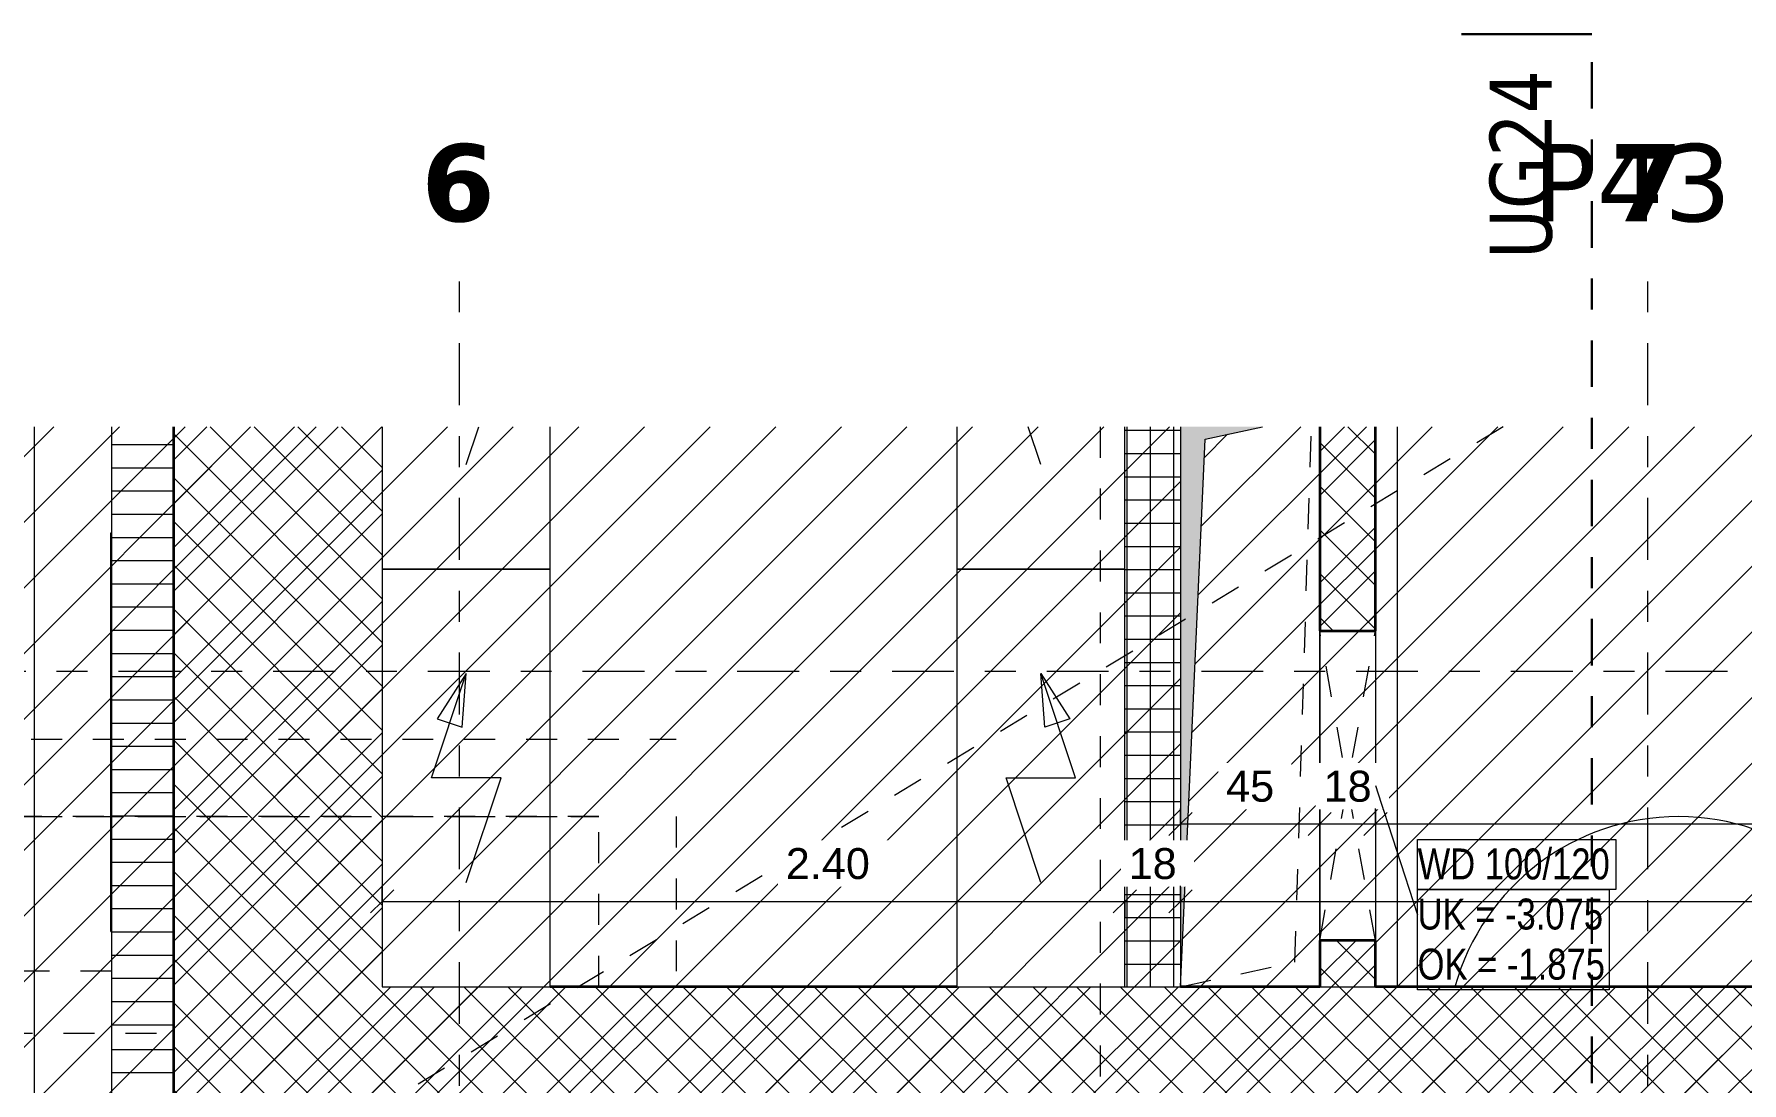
# Model space of a CAD drawing. Header units: metres. Extents: x -35.6 to 33, y -21.5 to 5.9.
# Drawn here: x -13.43 to -7.91, y 2.54 to 5.93 of the extents above; entities that cross this region are included whole.
import ezdxf

# ---------------------------------------------------------------- set-up
doc = ezdxf.new("R2010")
doc.units = ezdxf.units.M
for name, pattern in [('_Rasterlinie_', [0.375, 0.2, -0.05, 0.075, -0.05]), ('_Schnittlinie_', [0.3, 0.15, -0.05, 0.05, -0.05]), ('_Strichpunkt - Fein', [0.2, 0.1, -0.05, 0, -0.05]), ('_Verdeckte Linien_', [0.15, 0.1, -0.05]), ('Strichliert - Fein', [0.15, 0.1, -0.05]), ('Strichpunkt - Fein', [0.2, 0.1, -0.05, 0, -0.05]), ('Strichpunkt - Weit', [0.5, 0.2, -0.15, 0, -0.15])]:
    doc.linetypes.add(name, pattern=pattern)
for name, color, linetype, lineweight in [('A-____-____-DIMS', 7, 'Continuous', 5), ('A-____-____-DIMS-50', 7, 'Continuous', 5), ('A-DETL-____-HDLN', 7, '_Verdeckte Linien_', 9), ('A-DETL-GENF-HDLN', 7, '_Verdeckte Linien_', 9), ('A-DETL-GENF-OTLN', 7, 'Continuous', 9), ('A-FLOR-____-OTLN', 7, 'Continuous', 9), ('A-FLOR-____-OVHD', 7, 'Strichpunkt - Fein', 9), ('A-GENM-____-IDEN', 7, 'Continuous', 5), ('A-GENM-____-OTLN', 7, 'Continuous', 9), ('A-WALL-____-MCUT', 7, 'Continuous', 35), ('A-WALL-____-OTLN', 7, 'Continuous', 9), ('A-WALL-____-PATT', 7, 'Continuous', 35), ('E-ELEC-EQPM-OTLN', 7, 'Continuous', 9), ('E-LITE-EQPM-OTLN', 7, 'Continuous', 9), ('I-WALL-____-OTLN', 7, 'Continuous', 9), ('S-COLS-____-OTLN', 7, 'Continuous', 9), ('S-GRID-____-OTLN', 7, 'Continuous', 5), ('S-STRS-____-MBND', 7, '_Strichpunkt - Fein', 9)]:
    doc.layers.add(name, color=color, linetype=linetype, lineweight=lineweight)
doc.layers.add('G-____-____-SYMB', color=7, linetype='Strichpunkt - Weit', lineweight=5, true_color=0x008080)
doc.layers.add('S-GRID-____-IDEN', color=7, linetype='Continuous', lineweight=9, true_color=0x5555aa)
doc.styles.add('Arial', font='arial.ttf', dxfattribs={"height": 0.1})
doc.styles.add('Arial_5', font='arial.ttf', dxfattribs={"width": 0.8, "height": 0.1})
doc.styles.add('Verdana', font='verdana.ttf', dxfattribs={"width": 0.8, "height": 0.2})
doc.styles.add('Verdana_B', font='verdana.ttf', dxfattribs={"height": 0.25})
doc.dimstyles.new('SUB_Rohbau_fein', dxfattribs={"dimscale": 0.3048, "dimtxt": 0.102026, "dimasz": 0.246063, "dimexe": 0.164042, "dimexo": 0.0625, "dimgap": 0.123031, "dimtad": 1, "dimdec": 1, "dimlfac": 100, "dimrnd": 0.5, "dimdsep": 46, "dimtxsty": 'Arial', "dimblk1": 'OBLIQUE', "dimblk2": 'OBLIQUE', "dimsah": 1, "dimcen": 0.09, "dimazin": 0, "dimtfac": 1, "dimtdec": 4, "dimtix": 1, "dimtmove": 0, "dimatfit": 3, "dimfxl": 0.164042, "dimfxlon": 1, "dimtvp": 1, "dimtfill": 1, "dimtolj": 1, "dimtzin": 0, "dimarcsym": 2})
doc.dimstyles.new('SUB_Rohbau_fein_1', dxfattribs={"dimscale": 0.3048, "dimtxt": 0.102026, "dimasz": 0.246063, "dimexe": 0.164042, "dimexo": 0.0625, "dimgap": 0.123031, "dimtad": 1, "dimrnd": 0.005, "dimzin": 0, "dimdsep": 46, "dimtxsty": 'Arial', "dimblk1": 'OBLIQUE', "dimblk2": 'OBLIQUE', "dimsah": 1, "dimcen": 0.09, "dimazin": 0, "dimtfac": 1, "dimtdec": 4, "dimtix": 1, "dimtmove": 0, "dimatfit": 3, "dimfxl": 0.164042, "dimfxlon": 1, "dimtvp": 1, "dimtfill": 1, "dimtolj": 1, "dimtzin": 0, "dimarcsym": 2})
doc.dimstyles.new('SUB_Rohbau_fein_2', dxfattribs={"dimscale": 0.3048, "dimtxt": 0.102026, "dimasz": 0.246063, "dimexe": 0.164042, "dimexo": 0.0625, "dimgap": 0.123031, "dimtad": 1, "dimrnd": 0.005, "dimzin": 0, "dimdsep": 46, "dimtxsty": 'Arial', "dimblk1": 'OBLIQUE', "dimblk2": 'OBLIQUE', "dimsah": 1, "dimcen": 0.09, "dimazin": 0, "dimtfac": 1, "dimtdec": 4, "dimtix": 1, "dimtmove": 2, "dimatfit": 3, "dimfxl": 0.164042, "dimfxlon": 1, "dimtvp": 1, "dimtfill": 1, "dimtolj": 1, "dimtzin": 0, "dimarcsym": 2})
pattern_1 = [(45, (0, 0), (-0.0707107, 0.0707107), []), (135, (0, 0), (-0.0707107, -0.0707107), [])]

# ---------------------------------------------------------------- blocks, each defined once
blk = doc.blocks.new('AM_Deckenöffnung rechteckig - DD-32206585--01_UG_OK_FFB_AF_ru')
at = {"layer": 'A-GENM-____-OTLN', "linetype": '_Verdeckte Linien_'}
for p, q in [((0.225, -1.35), (0.225, 0.46)), ((-0.225, -1.35), (0.225, -1.35))]:
    blk.add_line(p, q, dxfattribs=at)
blk = doc.blocks.new('Schaltschrank - 1350 x 600 x 2200 mm-21136576--01_UG_OK_FFB_AF_ru')
at = {"layer": 'A-DETL-GENF-OTLN'}
blk.add_line((-0.3375, -0.2714), (-0.215, -0.3122), dxfattribs=at)
at = {"layer": 'E-ELEC-EQPM-OTLN'}
for p, q in [((-0.215, 0), (-0.675, 0)), ((-0.675, 0), (-0.675, -0.5429)), ((-0.675, -0.5429), (-0.215, -0.5429))]:
    blk.add_line(p, q, dxfattribs=at)
blk = doc.blocks.new('Schaltschrank - 1350 x 600 x 2200 mm-V20--01_UG_OK_FFB_AF_ru')
at = {"layer": 'A-DETL-GENF-OTLN'}
for p, q in [((0, -0.1589), (0.3375, -0.2714)), ((0, -0.3839), (0, -0.1589)), ((0.1908, -0.178), (0.1641, -0.2581)), ((0.3375, -0.2714), (0.1908, -0.178)), ((-0.3375, -0.2714), (0, -0.3839)), ((0.1641, -0.2581), (0.3375, -0.2714))]:
    blk.add_line(p, q, dxfattribs=at)
at = {"layer": 'E-ELEC-EQPM-OTLN'}
for p, q in [((0.675, 0), (-0.675, 0)), ((-0.675, 0), (-0.675, -0.5429)), ((0.675, -0.5429), (0.675, 0)), ((-0.675, -0.5429), (0.675, -0.5429))]:
    blk.add_line(p, q, dxfattribs=at)
blk = doc.blocks.new('Schaltschrank - 1350 x 600 x 2200 mm-21136577--01_UG_OK_FFB_AF_ru')
at = {"layer": 'A-DETL-GENF-OTLN'}
blk.add_line((-0.3375, 0.2714), (-0.215, 0.3122), dxfattribs=at)
at = {"layer": 'E-ELEC-EQPM-OTLN'}
for p, q in [((-0.215, 0.5429), (-0.675, 0.5429)), ((-0.675, 0.5429), (-0.675, 0)), ((-0.675, 0), (-0.215, 0))]:
    blk.add_line(p, q, dxfattribs=at)
blk = doc.blocks.new('Schaltschrank - 1350 x 600 x 2200 mm-V21--01_UG_OK_FFB_AF_ru')
at = {"layer": 'A-DETL-GENF-OTLN'}
for p, q in [((-0.3375, 0.2714), (0, 0.3839)), ((0, 0.3839), (0, 0.1589)), ((0, 0.1589), (0.3375, 0.2714)), ((0.1641, 0.2581), (0.3375, 0.2714)), ((0.1908, 0.178), (0.1641, 0.2581)), ((0.3375, 0.2714), (0.1908, 0.178))]:
    blk.add_line(p, q, dxfattribs=at)
at = {"layer": 'E-ELEC-EQPM-OTLN'}
for p, q in [((0.675, 0.5429), (-0.675, 0.5429)), ((-0.675, 0.5429), (-0.675, 0)), ((0.675, 0), (0.675, 0.5429)), ((-0.675, 0), (0.675, 0))]:
    blk.add_line(p, q, dxfattribs=at)
blk = doc.blocks.new('AM_BD_DD_Symbol - DD-32206594--01_UG_OK_FFB_AF_ru')
at = {"layer": 'A-DETL-GENF-OTLN', "linetype": 'Strichpunkt - Fein'}
for p, q in [((0.37, 0.08), (0.4228, 1.81)), ((0.45, 1.81), (0.45, 0)), ((0, 0), (0.37, 0.08)), ((0.45, 0), (0, 0))]:
    blk.add_line(p, q, dxfattribs=at)
blk = doc.blocks.new('AM_BD_DD_Symbol - BD-32206561--01_UG_OK_FFB_AF_ru')
at = {"layer": 'A-DETL-GENF-OTLN', "true_color": 0x808080}
blk.add_hatch(color=8, dxfattribs=at).paths.add_polyline_path([(0, 0), (0.08, 1.77), (0.2648, 1.81), (0, 1.81), (0, 0.0264)])
at = {"layer": 'A-DETL-GENF-OTLN'}
for p, q in [((0, 1.81), (0, 0)), ((0, 0), (0.08, 1.77)), ((0.08, 1.77), (0.2648, 1.81)), ((0.45, 1.81), (0.45, 0)), ((0.45, 0), (0, 0))]:
    blk.add_line(p, q, dxfattribs=at)
at = {"layer": 'A-GENM-____-OTLN'}
for p, q in [((0, 1.81), (0, 0)), ((0.45, 1.81), (0.45, 0)), ((0.45, 0), (0, 0))]:
    blk.add_line(p, q, dxfattribs=at)
blk = doc.blocks.new('Langfeldleuchte Deckeneinbau - 7200lm _ 4000K _ 1250 x 50-36041793--01_UG_OK_FFB_AF_ru')
at = {"layer": 'E-LITE-EQPM-OTLN', "color": 253, "true_color": 0x999999}
for p, q in [((-13.185, 4.3192), (-13.183, 4.3192)), ((-13.185, 4.3192), (-13.183, 4.3192)), ((-13.185, 4.3192), (-13.185, 3.0297)), ((-13.185, 4.2994), (-13.185, 4.3192)), ((-13.183, 4.2994), (-13.185, 4.2994)), ((-13.185, 4.2994), (-13.185, 3.0494)), ((-13.183, 4.2994), (-13.185, 4.2994)), ((-13.185, 3.0494), (-13.185, 4.2994)), ((-13.185, 4.2994), (-13.185, 3.0494)), ((-13.183, 3.0494), (-13.185, 3.0494)), ((-13.185, 3.0297), (-13.185, 3.0494)), ((-13.185, 3.0494), (-13.183, 3.0494)), ((-13.185, 3.0297), (-13.183, 3.0297)), ((-13.183, 3.0297), (-13.185, 3.0297))]:
    blk.add_line(p, q, dxfattribs=at)
blk = doc.blocks.new('Wandöffnung rechteckig - WD-42500366--01_UG_OK_FFB_AF_ru')
at = {"layer": 'A-DETL-GENF-OTLN', "linetype": 'Strichliert - Fein'}
for p, q in [((0.625, -0.09), (-0.375, 0.09)), ((0.625, 0.09), (-0.375, -0.09)), ((-0.375, 0.09), (-0.375, -0.09)), ((-0.375, 0.09), (0.625, 0.09)), ((0.625, 0.09), (0.625, -0.09)), ((0.625, -0.09), (-0.375, -0.09))]:
    blk.add_line(p, q, dxfattribs=at)
blk = doc.blocks.new('DE_Detailverweis - mit_Rahmen-56961569--01_UG_OK_FFB_AF_ru')
at = {"layer": 'A-DETL-GENF-OTLN', "color": 30, "linetype": 'Strichpunkt - Fein', "true_color": 0xff8000}
blk.add_line((0, 2.31), (0, 0), dxfattribs=at)
blk = doc.blocks.new('DE_Linie_mit_Text - Strichliert-43508621--01_UG_OK_FFB_AF_ru')
at = {"layer": 'A-DETL-GENF-HDLN'}
blk.add_line((6.1944, 0), (0, 0), dxfattribs=at)
blk = doc.blocks.new('Schnitt - Name _Anfang-23756349--01_UG_OK_FFB_AF_ru')
at = {"layer": 'G-____-____-SYMB', "color": 1, "linetype": 'Continuous', "lineweight": 30, "true_color": 0xff0000}
blk.add_line((0, 0.00843), (0, 0), dxfattribs=at)
blk = doc.blocks.new('DIMBLOCK120--01_UG_OK_FFB_AF_ru')
at = {"layer": 'A-____-____-DIMS-50'}
for p, q in [((-12.308, 3.1277), (-12.308, 3.1777)), ((-12.308, 3.1277), (-12.2705, 3.1652)), ((-9.908, 3.1277), (-9.908, 3.1777)), ((-9.908, 3.1277), (-9.8705, 3.1652)), ((-12.308, 3.1277), (-12.3455, 3.0902)), ((-12.308, 3.1277), (-9.908, 3.1277)), ((-12.308, 3.1277), (-12.308, 3.0777)), ((-9.908, 3.1277), (-9.9455, 3.0902)), ((-9.908, 3.1277), (-9.908, 3.0777))]:
    blk.add_line(p, q, dxfattribs=at)
at = {"layer": 'A-____-____-DIMS-50', "color": 0, "insert": (-11.0037, 3.2998), "char_height": 0.1, "width": 0.325653, "attachment_point": 1, "line_spacing_factor": 0.941778, "style": 'Arial', "bg_fill": 3, "box_fill_scale": 1.25, "bg_fill_color": 256, "bg_fill_true_color": 13158600, "bg_fill_transparency": 0}
blk.add_mtext('2.40', dxfattribs=at)
blk = doc.blocks.new('_Oblique')
at = {"color": 0, "linetype": 'ByBlock', "lineweight": -2}
blk.add_line((-0.5, -0.5), (0.5, 0.5), dxfattribs=at)
blk = doc.blocks.new('DIMBLOCK121--01_UG_OK_FFB_AF_ru')
at = {"layer": 'A-____-____-DIMS-50'}
for p, q in [((-9.908, 3.1277), (-9.908, 3.1777)), ((-9.908, 3.1277), (-9.8705, 3.1652)), ((-9.728, 3.1277), (-9.728, 3.1777)), ((-9.728, 3.1277), (-9.6905, 3.1652)), ((-9.908, 3.1277), (-9.9455, 3.0902)), ((-9.908, 3.1277), (-9.728, 3.1277)), ((-9.908, 3.1277), (-9.908, 3.0777)), ((-9.728, 3.1277), (-9.7655, 3.0902)), ((-9.728, 3.1277), (-9.728, 3.0777))]:
    blk.add_line(p, q, dxfattribs=at)
at = {"layer": 'A-____-____-DIMS-50', "color": 0, "insert": (-9.8956, 3.2998), "char_height": 0.1, "width": 0.186088, "attachment_point": 1, "line_spacing_factor": 0.941778, "style": 'Arial', "bg_fill": 3, "box_fill_scale": 1.25, "bg_fill_color": 256, "bg_fill_true_color": 13158600, "bg_fill_transparency": 0}
blk.add_mtext('18', dxfattribs=at)
blk = doc.blocks.new('DIMBLOCK122--01_UG_OK_FFB_AF_ru')
at = {"layer": 'A-____-____-DIMS-50'}
for p, q in [((-9.728, 3.1277), (-9.728, 3.1777)), ((-9.728, 3.1277), (-9.6905, 3.1652)), ((-4.128, 3.1277), (-4.128, 3.1777)), ((-4.128, 3.1277), (-4.0905, 3.1652)), ((-9.728, 3.1277), (-9.7655, 3.0902)), ((-9.728, 3.1277), (-4.128, 3.1277)), ((-9.728, 3.1277), (-9.728, 3.0777)), ((-4.128, 3.1277), (-4.1655, 3.0902)), ((-4.128, 3.1277), (-4.128, 3.0777))]:
    blk.add_line(p, q, dxfattribs=at)
at = {"layer": 'A-____-____-DIMS-50', "color": 0, "insert": (-7.0637, 3.2998), "char_height": 0.1, "width": 0.325653, "attachment_point": 1, "line_spacing_factor": 0.941778, "style": 'Arial', "bg_fill": 3, "box_fill_scale": 1.25, "bg_fill_color": 256, "bg_fill_true_color": 13158600, "bg_fill_transparency": 0}
blk.add_mtext('5.60', dxfattribs=at)
blk = doc.blocks.new('DIMBLOCK124--01_UG_OK_FFB_AF_ru')
at = {"layer": 'A-____-____-DIMS-50'}
for p, q in [((-9.728, 3.3777), (-9.728, 3.4277)), ((-9.278, 3.3777), (-9.278, 3.4277)), ((-9.728, 3.3777), (-9.7655, 3.3402)), ((-9.728, 3.3777), (-9.6905, 3.4152)), ((-9.728, 3.3777), (-9.278, 3.3777)), ((-9.728, 3.3777), (-9.728, 3.3277)), ((-9.278, 3.3777), (-9.3155, 3.3402)), ((-9.278, 3.3777), (-9.2405, 3.4152)), ((-9.278, 3.3777), (-9.278, 3.3277))]:
    blk.add_line(p, q, dxfattribs=at)
at = {"layer": 'A-____-____-DIMS-50', "color": 0, "insert": (-9.5806, 3.5498), "char_height": 0.1, "width": 0.186088, "attachment_point": 1, "line_spacing_factor": 0.941778, "style": 'Arial', "bg_fill": 3, "box_fill_scale": 1.25, "bg_fill_color": 256, "bg_fill_true_color": 13158600, "bg_fill_transparency": 0}
blk.add_mtext('45', dxfattribs=at)
blk = doc.blocks.new('DIMBLOCK125--01_UG_OK_FFB_AF_ru')
at = {"layer": 'A-____-____-DIMS-50'}
for p, q in [((-9.278, 3.3777), (-9.278, 3.4277)), ((-9.098, 3.3777), (-9.098, 3.4277)), ((-9.278, 3.3777), (-9.3155, 3.3402)), ((-9.278, 3.3777), (-9.2405, 3.4152)), ((-9.278, 3.3777), (-9.098, 3.3777)), ((-9.278, 3.3777), (-9.278, 3.3277)), ((-9.098, 3.3777), (-9.1355, 3.3402)), ((-9.098, 3.3777), (-9.0605, 3.4152)), ((-9.098, 3.3777), (-9.098, 3.3277))]:
    blk.add_line(p, q, dxfattribs=at)
at = {"layer": 'A-____-____-DIMS-50', "color": 0, "insert": (-9.2656, 3.5498), "char_height": 0.1, "width": 0.186088, "attachment_point": 1, "line_spacing_factor": 0.941778, "style": 'Arial', "bg_fill": 3, "box_fill_scale": 1.25, "bg_fill_color": 256, "bg_fill_true_color": 13158600, "bg_fill_transparency": 0}
blk.add_mtext('18', dxfattribs=at)
blk = doc.blocks.new('DIMBLOCK126--01_UG_OK_FFB_AF_ru')
at = {"layer": 'A-____-____-DIMS-50'}
for p, q in [((-9.098, 3.3777), (-9.098, 3.4277)), ((-4.128, 3.3777), (-4.128, 3.4277)), ((-9.098, 3.3777), (-9.1355, 3.3402)), ((-9.098, 3.3777), (-9.0605, 3.4152)), ((-9.098, 3.3777), (-4.128, 3.3777)), ((-9.098, 3.3777), (-9.098, 3.3277)), ((-4.128, 3.3777), (-4.1655, 3.3402)), ((-4.128, 3.3777), (-4.0905, 3.4152)), ((-4.128, 3.3777), (-4.128, 3.3277))]:
    blk.add_line(p, q, dxfattribs=at)
at = {"layer": 'A-____-____-DIMS-50', "color": 0, "insert": (-6.7487, 3.5498), "char_height": 0.1, "width": 0.325653, "attachment_point": 1, "line_spacing_factor": 0.941778, "style": 'Arial', "bg_fill": 3, "box_fill_scale": 1.25, "bg_fill_color": 256, "bg_fill_true_color": 13158600, "bg_fill_transparency": 0}
blk.add_mtext('4.97', dxfattribs=at)

msp = doc.modelspace()

# ---------------------------------------------------------------- hatches: boundary and pattern name
at = {"layer": 'A-DETL-GENF-OTLN', "true_color": 0xff00ff}
h = msp.add_hatch(dxfattribs=at)
h.set_pattern_fill('FP_13', color=6, style=0, pattern_type=2)
h.set_pattern_definition([(45, (0, 0), (-0.106066, 0.106066), [])])
h.paths.add_polyline_path([(-13.983, 1.4516), (-2.728, 1.4516), (-2.728, 4.6615), (-9.4632, 4.6615), (-9.648, 4.6216), (-9.728, 2.8516), (-9.728, 4.6615), (-13.983, 4.6615), (-13.983, 3.0364)])
at = {"layer": 'A-WALL-____-PATT', "lineweight": 9, "true_color": 0x787878}
h = msp.add_hatch(dxfattribs=at)
h.set_pattern_fill('FP_3', color=8, angle=270, style=0, pattern_type=2)
h.set_pattern_definition([(180, (-12.983, 12.929), (-9e-18, -0.075), [])])
h.paths.add_polyline_path([(-13.183, 2.7016), (-12.983, 2.7016), (-12.983, 4.6615), (-13.183, 4.6615), (-13.183, 2.7571)])
at = {"layer": 'A-WALL-____-PATT', "lineweight": 9}
h = msp.add_hatch(dxfattribs=at)
h.set_pattern_fill('FP_1', color=256, style=0, pattern_type=2)
h.set_pattern_definition(pattern_1)
h.paths.add_polyline_path([(-12.9123, 2.8516), (-12.308, 2.8516), (-12.308, 4.6615), (-12.983, 4.6615), (-12.983, 2.8516)])
h = msp.add_hatch(dxfattribs=at)
h.set_pattern_fill('FP_2', color=256, style=0, pattern_type=2)
h.set_pattern_definition([(0, (0, 0), (0, 0.075), []), (90, (0, 0), (-0.075, 5e-18), [])])
h.paths.add_polyline_path([(-9.908, 2.8516), (-9.728, 2.8516), (-9.728, 4.6615), (-9.908, 4.6615), (-9.908, 2.8516)])
h = msp.add_hatch(dxfattribs=at)
h.set_pattern_fill('FP_1', color=256, style=0, pattern_type=2)
h.set_pattern_definition(pattern_1)
h.paths.add_polyline_path([(-9.098, 2.8516), (-9.098, 3.0016), (-9.278, 3.0016), (-9.278, 2.8516), (-9.2729, 2.8516)])
h.paths.add_polyline_path([(-9.098, 4.0016), (-9.098, 4.6615), (-9.278, 4.6615), (-9.278, 4.0016)])
h = msp.add_hatch(dxfattribs=at)
h.set_pattern_fill('FP_1', color=256, style=0, pattern_type=2)
h.set_pattern_definition(pattern_1)
h.paths.add_polyline_path([(-4.128, 2.4516), (-4.128, 2.8516), (-12.983, 2.8516), (-12.983, 2.4516), (-4.5936, 2.4516)])
at = {"layer": 'A-WALL-____-PATT', "lineweight": 9, "true_color": 0x787878}
h = msp.add_hatch(dxfattribs=at)
h.set_pattern_fill('FP_7', color=8, angle=270, style=0, pattern_type=2)
h.set_pattern_definition([(180, (-12.983, 0.32406), (1e-16, -0.075), [])])
h.paths.add_polyline_path([(-13.183, -2.0534), (-12.983, -2.0534), (-12.983, 2.7016), (-13.183, 2.7016), (-13.183, -1.8387)])

# ---------------------------------------------------------------- linework, layer by layer
at = {"layer": 'A-DETL-____-HDLN'}
for p, q in [((-14.243, 3.6516), (-11.358, 3.6516)), ((-15.698, 3.4016), (-11.608, 3.4016)), ((-14.243, 3.4016), (-11.608, 3.4016)), ((-11.608, 3.4016), (-14.243, 3.4016)), ((-11.608, 2.8516), (-11.608, 3.4016)), ((-11.358, 3.4016), (-11.358, 2.8516))]:
    msp.add_line(p, q, dxfattribs=at)
at = {"layer": 'A-FLOR-____-OTLN'}
msp.add_arc((-8.118, 2.6516), 0.75, 15.4837, 164.5163, dxfattribs=at)
at = {"layer": 'A-FLOR-____-OVHD'}
for p, q in [((-13.183, 2.9016), (-19.538, 2.9016)), ((-19.538, 2.7016), (-12.983, 2.7016))]:
    msp.add_line(p, q, dxfattribs=at)
at = {"layer": 'A-WALL-____-MCUT', "lineweight": 9}
for p, q in [((-13.183, 4.6615), (-13.183, -2.0534)), ((-9.908, 2.8516), (-9.728, 2.8516)), ((-9.278, 2.8516), (-9.098, 2.8516))]:
    msp.add_line(p, q, dxfattribs=at)
at = {"layer": 'A-WALL-____-MCUT'}
for p, q in [((-12.983, 4.6615), (-12.983, -2.0534)), ((-9.278, 4.6615), (-9.278, 4.0016)), ((-9.098, 4.0016), (-9.098, 4.6615)), ((-9.278, 4.0016), (-9.098, 4.0016)), ((-9.098, 3.0016), (-9.278, 3.0016)), ((-9.278, 3.0016), (-9.278, 2.8516)), ((-9.098, 2.8516), (-9.098, 3.0016)), ((-10.4509, 2.8516), (-11.7652, 2.8516)), ((-9.278, 2.8516), (-9.728, 2.8516)), ((-4.128, 2.8516), (-9.098, 2.8516))]:
    msp.add_line(p, q, dxfattribs=at)
at = {"layer": 'A-WALL-____-OTLN'}
msp.add_line((-9.028, 4.6615), (-9.028, 2.8516), dxfattribs=at)
at = {"layer": 'G-____-____-SYMB', "color": 1, "linetype": '_Schnittlinie_', "lineweight": 30, "true_color": 0xff0000}
msp.add_line((-8.398, -2.8597), (-8.398, 5.9305), dxfattribs=at)
at = {"layer": 'I-WALL-____-OTLN'}
for p, q in [((-9.278, 3.0016), (-9.278, 4.0016)), ((-9.098, 4.0016), (-9.098, 3.0016))]:
    msp.add_line(p, q, dxfattribs=at)
at = {"layer": 'S-COLS-____-OTLN'}
msp.add_line((-13.433, 4.6615), (-13.433, 0.7611), dxfattribs=at)
at = {"layer": 'S-GRID-____-OTLN', "color": 8, "linetype": '_Rasterlinie_', "true_color": 0x808080}
for p, q in [((-12.058, -6.2685), (-12.058, 5.1611)), ((-8.218, -6.2685), (-8.218, 5.1611)), ((-34.6604, 3.8716), (27.9515, 3.8716))]:
    msp.add_line(p, q, dxfattribs=at)
at = {"layer": 'S-STRS-____-MBND'}
for p, q in [((-9.098, 4.6615), (-9.098, 2.8516)), ((-9.098, 2.8516), (-7.853, 2.8516))]:
    msp.add_line(p, q, dxfattribs=at)

# ---------------------------------------------------------------- block references
at = {"layer": 'A-DETL-GENF-OTLN', "rotation": 31.21153280802236}
msp.add_blockref('DE_Linie_mit_Text - Strichliert-43508621--01_UG_OK_FFB_AF_ru', (-13.983, 1.4516), dxfattribs=at)
at = {"layer": 'A-DETL-GENF-OTLN', "color": 30, "true_color": 0xff8000}
msp.add_blockref('DE_Detailverweis - mit_Rahmen-56961569--01_UG_OK_FFB_AF_ru', (-9.988, 2.3516), dxfattribs=at)
at = {"layer": 'A-GENM-____-OTLN', "linetype": '_Verdeckte Linien_'}
msp.add_blockref('AM_Deckenöffnung rechteckig - DD-32206585--01_UG_OK_FFB_AF_ru', (-9.503, 4.2016), dxfattribs=at)
at = {"layer": 'A-GENM-____-OTLN'}
for name in ['AM_BD_DD_Symbol - DD-32206594--01_UG_OK_FFB_AF_ru', 'AM_BD_DD_Symbol - BD-32206561--01_UG_OK_FFB_AF_ru']:
    msp.add_blockref(name, (-9.728, 2.8516), dxfattribs=at)
at = {"layer": 'A-GENM-____-OTLN', "rotation": 269.9999999999999}
msp.add_blockref('Wandöffnung rechteckig - WD-42500366--01_UG_OK_FFB_AF_ru', (-9.188, 3.6266), dxfattribs=at)
at = {"layer": 'E-ELEC-EQPM-OTLN'}
for name, p, rotation in [('Schaltschrank - 1350 x 600 x 2200 mm-21136576--01_UG_OK_FFB_AF_ru', (-12.308, 4.8766), 89.9999999999999), ('Schaltschrank - 1350 x 600 x 2200 mm-21136577--01_UG_OK_FFB_AF_ru', (-9.908, 4.8766), 90.0000000000001), ('Schaltschrank - 1350 x 600 x 2200 mm-V20--01_UG_OK_FFB_AF_ru', (-12.308, 3.5266), 89.9999999999999), ('Schaltschrank - 1350 x 600 x 2200 mm-V21--01_UG_OK_FFB_AF_ru', (-9.908, 3.5266), 90.0000000000001)]:
    msp.add_blockref(name, p, dxfattribs=dict(at, rotation=rotation))
at = {"layer": 'E-LITE-EQPM-OTLN', "color": 253, "true_color": 0x999999}
msp.add_blockref('Langfeldleuchte Deckeneinbau - 7200lm _ 4000K _ 1250 x 50-36041793--01_UG_OK_FFB_AF_ru', (0, 0), dxfattribs=at)
at = {"layer": 'G-____-____-SYMB', "color": 1, "linetype": 'Continuous', "lineweight": 30, "true_color": 0xff0000, "extrusion": (0, 0, -1), "xscale": 49.99999999999998, "yscale": 49.99999999999998, "zscale": 49.99999999999998, "rotation": 270.0000000000002}
msp.add_blockref('Schnitt - Name _Anfang-23756349--01_UG_OK_FFB_AF_ru', (8.398, 5.9305), dxfattribs=at)

# ---------------------------------------------------------------- texts
at = {"layer": 'A-GENM-____-IDEN', "insert": (-8.9617, 2.9746), "char_height": 0.1, "width": 0.747173, "attachment_point": 1, "style": 'Arial_5'}
msp.add_mtext('OK = -1.875', dxfattribs=at)
at = {"layer": 'G-____-____-SYMB', "color": 1, "linetype": 'Continuous', "true_color": 0xff0000, "insert": (-8.7285, 5.2043), "char_height": 0.2, "width": 0.740759, "attachment_point": 1, "rotation": 90, "style": 'Verdana'}
msp.add_mtext('UG24', dxfattribs=at)
at = {"layer": 'S-GRID-____-IDEN', "color": 8, "lineweight": 5, "true_color": 0x808080, "char_height": 0.25, "attachment_point": 1, "style": 'Verdana_B'}
for s, insert, width in [('\\fVerdana|b1|i0|c0|p34|;6', (-12.182, 5.5756), 0.296624), ('P43', (-8.59, 5.5756), 0.89789), ('\\fVerdana|b1|i0|c0|p34|;7', (-8.342, 5.5756), 0.296624)]:
    msp.add_mtext(s, dxfattribs=dict(at, insert=insert, width=width))

# ---------------------------------------------------------------- next in the draw order: dimensions: what is measured, and where the dimension line sits
at = {"layer": 'A-____-____-DIMS'}
dim = msp.add_linear_dim(base=(-9.908, 3.1277), p1=(-12.308, 3.1777), p2=(-9.908, 3.1777), dimstyle='SUB_Rohbau_fein_2', override={"dimpost": '<>', "dimfxl": 2.4}, dxfattribs=at)
dim.commit()
dim.dimension.update_dxf_attribs({"geometry": 'DIMBLOCK120--01_UG_OK_FFB_AF_ru', "text_midpoint": (-10.8409, 3.2331), "dimtype": 160})

# ---------------------------------------------------------------- next in the draw order: dimensions: what is measured, and where the dimension line sits
dim = msp.add_linear_dim(base=(-9.728, 3.1277), p1=(-9.908, 3.1777), p2=(-9.728, 3.1777), dimstyle='SUB_Rohbau_fein', override={"dimpost": '<>', "dimfxl": 0.18}, dxfattribs=at)
dim.commit()
dim.dimension.update_dxf_attribs({"geometry": 'DIMBLOCK121--01_UG_OK_FFB_AF_ru', "text_midpoint": (-9.818, 3.2163)})

# ---------------------------------------------------------------- next in the draw order: dimensions: what is measured, and where the dimension line sits
dim = msp.add_linear_dim(base=(-4.128, 3.1277), p1=(-9.728, 3.1777), p2=(-4.128, 3.1777), dimstyle='SUB_Rohbau_fein_1', override={"dimpost": '<>', "dimfxl": 5.6}, dxfattribs=at)
dim.commit()
dim.dimension.update_dxf_attribs({"geometry": 'DIMBLOCK122--01_UG_OK_FFB_AF_ru', "text_midpoint": (-6.928, 3.2163)})

# ---------------------------------------------------------------- next in the draw order: linework, layer by layer
at = {"layer": 'A-GENM-____-IDEN', "flags": 128}
msp.add_lwpolyline([(-8.9617, 3.1656), (-8.3425, 3.1656), (-8.3425, 2.8416), (-8.9617, 2.8416)], close=True, dxfattribs=at)

# ---------------------------------------------------------------- next in the draw order: texts
at = {"layer": 'A-GENM-____-IDEN', "insert": (-8.9617, 3.1366), "char_height": 0.1, "width": 0.740759, "attachment_point": 1, "style": 'Arial_5'}
msp.add_mtext('UK = -3.075', dxfattribs=at)

# ---------------------------------------------------------------- next in the draw order: dimensions: what is measured, and where the dimension line sits
at = {"layer": 'A-____-____-DIMS'}
dim = msp.add_linear_dim(base=(-9.278, 3.3777), p1=(-9.728, 3.4277), p2=(-9.278, 3.4277), dimstyle='SUB_Rohbau_fein', override={"dimpost": '<>', "dimfxl": 0.45}, dxfattribs=at)
dim.commit()
dim.dimension.update_dxf_attribs({"geometry": 'DIMBLOCK124--01_UG_OK_FFB_AF_ru', "text_midpoint": (-9.503, 3.4661)})

# ---------------------------------------------------------------- next in the draw order: dimensions: what is measured, and where the dimension line sits
dim = msp.add_linear_dim(base=(-9.098, 3.3777), p1=(-9.278, 3.4277), p2=(-9.098, 3.4277), dimstyle='SUB_Rohbau_fein', override={"dimpost": '<>', "dimfxl": 0.18}, dxfattribs=at)
dim.commit()
dim.dimension.update_dxf_attribs({"geometry": 'DIMBLOCK125--01_UG_OK_FFB_AF_ru', "text_midpoint": (-9.188, 3.4663)})

# ---------------------------------------------------------------- next in the draw order: dimensions: what is measured, and where the dimension line sits
dim = msp.add_linear_dim(base=(-4.128, 3.3777), p1=(-9.098, 3.4277), p2=(-4.128, 3.4277), dimstyle='SUB_Rohbau_fein_1', override={"dimpost": '<>', "dimfxl": 4.97}, dxfattribs=at)
dim.commit()
dim.dimension.update_dxf_attribs({"geometry": 'DIMBLOCK126--01_UG_OK_FFB_AF_ru', "text_midpoint": (-6.613, 3.4663)})

# ---------------------------------------------------------------- next in the draw order: linework, layer by layer
at = {"layer": 'A-GENM-____-IDEN'}
msp.add_line((-9.098, 3.5016), (-8.9617, 3.0846), dxfattribs=at)
at = {"layer": 'A-GENM-____-IDEN', "flags": 128}
msp.add_lwpolyline([(-8.9617, 3.3276), (-8.3213, 3.3276), (-8.3213, 3.1656), (-8.9617, 3.1656)], close=True, dxfattribs=at)
at = {"layer": 'S-GRID-____-OTLN', "color": 8, "linetype": '_Rasterlinie_', "true_color": 0x808080}
msp.add_line((-8.218, -6.2685), (-8.218, 5.1611), dxfattribs=at)

# ---------------------------------------------------------------- next in the draw order: texts
at = {"layer": 'A-GENM-____-IDEN', "insert": (-8.9617, 3.2986), "char_height": 0.1, "width": 0.772827, "attachment_point": 1, "style": 'Arial_5'}
msp.add_mtext('WD 100/120', dxfattribs=at)

doc.saveas('drawing.dxf')
